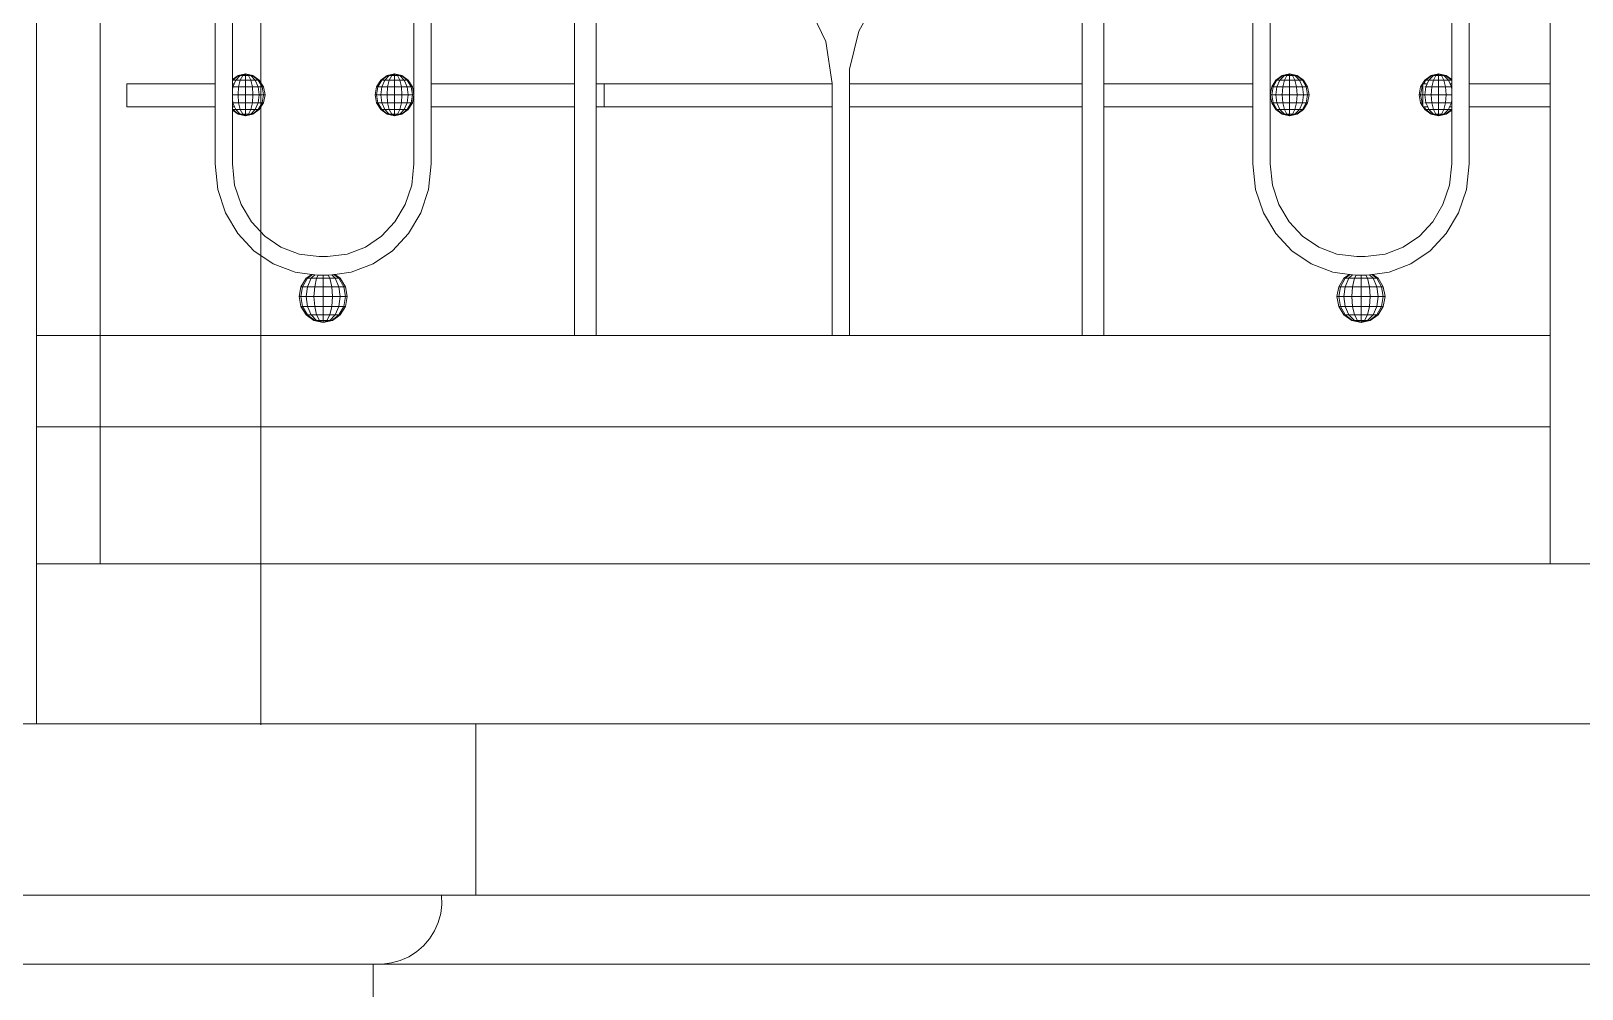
# Model space of a CAD drawing. Header units: millimetres. Extents: x 1832547 to 2001569, y -558009 to -417808.
# Drawn here: x 1983397 to 1984076, y -523760 to -523340 of the extents above; entities that cross this region are included whole.
import ezdxf

# ---------------------------------------------------------------- set-up
doc = ezdxf.new("R2010")
doc.units = ezdxf.units.MM
doc.header["$MEASUREMENT"] = 0
doc.linetypes.add('CENTER', pattern=[2, 1.25, -0.25, 0.25, -0.25])
for name, color, linetype, lineweight in [('CA.manh 08', 8, 'CONTINUOUS', 9), ('CA.thay 145', 145, 'CONTINUOUS', 18), ('CA.tim 67', 67, 'CENTER', 9), ('CA_manh 08', 8, 'CONTINUOUS', 9)]:
    doc.layers.add(name, color=color, linetype=linetype, lineweight=lineweight)

msp = doc.modelspace()

# ---------------------------------------------------------------- linework, layer by layer
at = {"layer": 'CA.manh 08'}
for points in [[(1972777.4, -523718.59), (1983586.69, -523718.59)], [(1983591.69, -523718.59), (1985165.84, -523718.59)], [(1972807.4, -523748.68), (1983556.69, -523748.7)], [(1983551.69, -523748.7), (1985165.84, -523748.7)]]:
    msp.add_lwpolyline(points, dxfattribs=at)
at = {"layer": 'CA.thay 145'}
msp.add_line((1983497.64, -520748.99), (1983497.64, -523643.99), dxfattribs=at)
for points in [[(1972862.4, -523643.6), (1983521.69, -523643.59)], [(1983491.69, -523643.6), (1983491.69, -523643.58), (1983591.69, -523643.59), (1983591.69, -523718.59), (1983576.69, -523718.59), (1983576.78, -523722.62), (1983576.28, -523726.62), (1983575.19, -523730.51), (1983573.56, -523734.2), (1983571.39, -523737.61), (1983568.76, -523740.66), (1983565.7, -523743.3), (1983562.3, -523745.46), (1983558.61, -523747.09), (1983554.72, -523748.18), (1983550.72, -523748.68), (1983546.69, -523748.68), (1983546.69, -523763.59), (1983506.69, -523763.59), (1983506.69, -523943.59), (1983556.69, -523943.59), (1983556.69, -523993.59), (1983494.19, -523993.59)], [(1983591.69, -523643.59), (1985165.84, -523643.59)], [(1983669.66, -523643.59), (1983669.66, -523643.59)]]:
    msp.add_lwpolyline(points, dxfattribs=at)
at = {"layer": 'CA.tim 67', "ltscale": 500}
msp.add_lwpolyline([(1982642.92, -523643.59), (1993991.72, -523643.59)], dxfattribs=at)
at = {"layer": 'CA_manh 08'}
for p, q in [((1983427.34, -522740.23), (1983427.34, -523473.59)), ((1983399.41, -523363.43), (1983399.41, -522850.39)), ((1983399.41, -523363.43), (1983399.41, -522850.39)), ((1983427.34, -522851.16), (1983427.34, -523363.43)), ((1983477.58, -523363.43), (1983477.58, -522851.16)), ((1983485.15, -522851.77), (1983485.15, -523361.66)), ((1983564.6, -522852.13), (1983564.6, -523368.32)), ((1983572.17, -522851.16), (1983572.17, -523363.43)), ((1983634.88, -523363.43), (1983634.88, -522851.16)), ((1983644.34, -522851.16), (1983644.34, -523363.43)), ((1983856.96, -523363.43), (1983856.96, -522851.16)), ((1983866.42, -522851.16), (1983866.42, -523363.43)), ((1983931.58, -523363.43), (1983931.58, -522851.16)), ((1983939.15, -522852.13), (1983939.15, -523368.32)), ((1984018.6, -523361.66), (1984018.6, -522851.77)), ((1984026.17, -522851.16), (1984026.17, -523363.43)), ((1984061.59, -523363.43), (1984061.59, -522851.16)), ((1983744.7, -523344.98), (1983737.12, -523329.19)), ((1983767.32, -523325.88), (1983759.26, -523340.5)), ((1983759.26, -523340.5), (1983755.11, -523357.12)), ((1983747.54, -523363.29), (1983744.7, -523344.98)), ((1983755.11, -523357.12), (1983755.11, -523363.43)), ((1983399.41, -523363.43), (1983399.41, -523373.59)), ((1983399.41, -523363.43), (1983399.41, -523373.59)), ((1983427.34, -523373.59), (1983427.34, -523363.43)), ((1983438.97, -523373.59), (1983438.97, -523363.43)), ((1983438.97, -523363.43), (1983477.58, -523363.43)), ((1983477.58, -523363.43), (1983477.58, -523373.59)), ((1983485.15, -523361.66), (1983487.65, -523359.87)), ((1983485.15, -523361.85), (1983485.15, -523361.66)), ((1983485.34, -523361.85), (1983485.15, -523361.85)), ((1983485.15, -523362.19), (1983485.34, -523361.85)), ((1983485.15, -523362.19), (1983485.15, -523361.85)), ((1983485.15, -523363.43), (1983485.15, -523362.19)), ((1983485.15, -523363.43), (1983485.83, -523363.43)), ((1983485.15, -523364.82), (1983485.15, -523363.43)), ((1983485.34, -523361.85), (1983487.89, -523359.87)), ((1983486.65, -523361.85), (1983485.34, -523361.85)), ((1983485.34, -523364.82), (1983486.65, -523361.85)), ((1983486.65, -523361.85), (1983488.6, -523359.87)), ((1983488.6, -523361.85), (1983486.65, -523361.85)), ((1983487.65, -523359.87), (1983490.9, -523359.17)), ((1983487.89, -523359.87), (1983487.65, -523359.87)), ((1983487.89, -523359.87), (1983490.9, -523359.17)), ((1983488.6, -523359.87), (1983487.89, -523359.87)), ((1983487.89, -523364.82), (1983488.6, -523361.85)), ((1983488.6, -523359.87), (1983490.9, -523359.17)), ((1983489.66, -523359.87), (1983488.6, -523359.87)), ((1983488.6, -523361.85), (1983489.66, -523359.87)), ((1983490.9, -523361.85), (1983488.6, -523361.85)), ((1983489.66, -523359.87), (1983490.9, -523359.17)), ((1983490.9, -523359.87), (1983489.66, -523359.87)), ((1983490.9, -523359.17), (1983490.9, -523359.87)), ((1983492.15, -523359.87), (1983490.9, -523359.17)), ((1983494.16, -523359.87), (1983490.9, -523359.17)), ((1983493.91, -523359.87), (1983490.9, -523359.17)), ((1983493.21, -523359.87), (1983490.9, -523359.17)), ((1983490.9, -523359.87), (1983492.15, -523359.87)), ((1983490.9, -523359.87), (1983490.9, -523361.85)), ((1983493.21, -523361.85), (1983490.9, -523361.85)), ((1983490.9, -523361.85), (1983490.9, -523364.82)), ((1983493.21, -523359.87), (1983492.15, -523359.87)), ((1983493.21, -523361.85), (1983492.15, -523359.87)), ((1983493.91, -523359.87), (1983493.21, -523359.87)), ((1983495.16, -523361.85), (1983493.21, -523359.87)), ((1983495.16, -523361.85), (1983493.21, -523361.85)), ((1983493.91, -523364.82), (1983493.21, -523361.85)), ((1983494.16, -523359.87), (1983493.91, -523359.87)), ((1983496.46, -523361.85), (1983493.91, -523359.87)), ((1983496.92, -523361.85), (1983494.16, -523359.87)), ((1983496.46, -523361.85), (1983495.16, -523361.85)), ((1983496.46, -523364.82), (1983495.16, -523361.85)), ((1983496.46, -523361.85), (1983496.92, -523361.85)), ((1983498.17, -523364.82), (1983496.46, -523361.85)), ((1983498.77, -523364.82), (1983496.92, -523361.85)), ((1983548.22, -523364.82), (1983550.07, -523361.85)), ((1983548.82, -523364.82), (1983550.53, -523361.85)), ((1983550.07, -523361.85), (1983552.83, -523359.87)), ((1983550.53, -523361.85), (1983550.07, -523361.85)), ((1983550.53, -523361.85), (1983553.08, -523359.87)), ((1983551.83, -523361.85), (1983550.53, -523361.85)), ((1983550.53, -523364.82), (1983551.83, -523361.85)), ((1983551.83, -523361.85), (1983553.78, -523359.87)), ((1983553.78, -523361.85), (1983551.83, -523361.85)), ((1983552.83, -523359.87), (1983556.09, -523359.17)), ((1983553.08, -523359.87), (1983552.83, -523359.87)), ((1983553.08, -523359.87), (1983556.09, -523359.17)), ((1983553.78, -523359.87), (1983553.08, -523359.87)), ((1983553.08, -523364.82), (1983553.78, -523361.85)), ((1983553.78, -523359.87), (1983556.09, -523359.17)), ((1983554.84, -523359.87), (1983553.78, -523359.87)), ((1983553.78, -523361.85), (1983554.84, -523359.87)), ((1983556.09, -523361.85), (1983553.78, -523361.85)), ((1983554.84, -523359.87), (1983556.09, -523359.17)), ((1983556.09, -523359.87), (1983554.84, -523359.87)), ((1983556.09, -523359.17), (1983556.09, -523359.87)), ((1983557.33, -523359.87), (1983556.09, -523359.17)), ((1983559.35, -523359.87), (1983556.09, -523359.17)), ((1983559.1, -523359.87), (1983556.09, -523359.17)), ((1983558.39, -523359.87), (1983556.09, -523359.17)), ((1983556.09, -523359.87), (1983557.33, -523359.87)), ((1983556.09, -523359.87), (1983556.09, -523361.85)), ((1983558.39, -523361.85), (1983556.09, -523361.85)), ((1983556.09, -523361.85), (1983556.09, -523364.82)), ((1983558.39, -523359.87), (1983557.33, -523359.87)), ((1983558.39, -523361.85), (1983557.33, -523359.87)), ((1983559.1, -523359.87), (1983558.39, -523359.87)), ((1983560.34, -523361.85), (1983558.39, -523359.87)), ((1983560.34, -523361.85), (1983558.39, -523361.85)), ((1983559.1, -523364.82), (1983558.39, -523361.85)), ((1983559.35, -523359.87), (1983559.1, -523359.87)), ((1983561.65, -523361.85), (1983559.1, -523359.87)), ((1983562.11, -523361.85), (1983559.35, -523359.87)), ((1983561.65, -523361.85), (1983560.34, -523361.85)), ((1983561.65, -523364.82), (1983560.34, -523361.85)), ((1983561.65, -523361.85), (1983562.11, -523361.85)), ((1983563.35, -523364.82), (1983561.65, -523361.85)), ((1983563.95, -523364.82), (1983562.11, -523361.85)), ((1983572.17, -523363.43), (1983634.88, -523363.43)), ((1983572.17, -523373.59), (1983572.17, -523363.43)), ((1983634.88, -523363.43), (1983634.88, -523373.59)), ((1983644.34, -523363.43), (1983647.77, -523363.43)), ((1983644.34, -523373.59), (1983644.34, -523363.43)), ((1983647.77, -523363.43), (1983647.77, -523373.59)), ((1983647.77, -523363.43), (1983747.54, -523363.43)), ((1983747.54, -523363.43), (1983747.54, -523363.29)), ((1983747.54, -523373.59), (1983747.54, -523363.43)), ((1983755.11, -523363.43), (1983856.96, -523363.43)), ((1983755.11, -523363.43), (1983755.11, -523373.59)), ((1983856.96, -523373.59), (1983856.96, -523363.43)), ((1983866.42, -523363.43), (1983931.58, -523363.43)), ((1983866.42, -523363.43), (1983866.42, -523373.59)), ((1983931.58, -523373.59), (1983931.58, -523363.43)), ((1983939.8, -523364.82), (1983941.64, -523361.85)), ((1983940.4, -523364.82), (1983942.1, -523361.85)), ((1983941.64, -523361.85), (1983944.4, -523359.87)), ((1983941.64, -523361.85), (1983942.1, -523361.85)), ((1983942.1, -523361.85), (1983944.65, -523359.87)), ((1983942.1, -523361.85), (1983943.41, -523361.85)), ((1983942.1, -523364.82), (1983943.41, -523361.85)), ((1983943.41, -523361.85), (1983945.36, -523359.87)), ((1983943.41, -523361.85), (1983945.36, -523361.85)), ((1983944.4, -523359.87), (1983947.66, -523359.17)), ((1983944.65, -523359.87), (1983944.4, -523359.87)), ((1983944.65, -523359.87), (1983947.66, -523359.17)), ((1983944.65, -523359.87), (1983945.36, -523359.87)), ((1983944.65, -523364.82), (1983945.36, -523361.85)), ((1983945.36, -523359.87), (1983947.66, -523359.17)), ((1983945.36, -523359.87), (1983946.42, -523359.87)), ((1983945.36, -523361.85), (1983946.42, -523359.87)), ((1983945.36, -523361.85), (1983947.66, -523361.85)), ((1983946.42, -523359.87), (1983947.66, -523359.17)), ((1983946.42, -523359.87), (1983947.66, -523359.87)), ((1983947.66, -523359.17), (1983947.66, -523359.87)), ((1983948.91, -523359.87), (1983947.66, -523359.17)), ((1983949.97, -523359.87), (1983947.66, -523359.17)), ((1983950.67, -523359.87), (1983947.66, -523359.17)), ((1983950.92, -523359.87), (1983947.66, -523359.17)), ((1983947.66, -523359.87), (1983948.91, -523359.87)), ((1983947.66, -523359.87), (1983947.66, -523361.85)), ((1983947.66, -523361.85), (1983949.97, -523361.85)), ((1983947.66, -523361.85), (1983947.66, -523364.82)), ((1983948.91, -523359.87), (1983949.97, -523359.87)), ((1983949.97, -523361.85), (1983948.91, -523359.87)), ((1983949.97, -523359.87), (1983950.67, -523359.87)), ((1983951.92, -523361.85), (1983949.97, -523359.87)), ((1983949.97, -523361.85), (1983951.92, -523361.85)), ((1983950.67, -523364.82), (1983949.97, -523361.85)), ((1983950.67, -523359.87), (1983950.92, -523359.87)), ((1983953.22, -523361.85), (1983950.67, -523359.87)), ((1983953.68, -523361.85), (1983950.92, -523359.87)), ((1983951.92, -523361.85), (1983953.22, -523361.85)), ((1983953.22, -523364.82), (1983951.92, -523361.85)), ((1983953.22, -523361.85), (1983953.68, -523361.85)), ((1983954.93, -523364.82), (1983953.22, -523361.85)), ((1983955.53, -523364.82), (1983953.68, -523361.85)), ((1984004.98, -523364.82), (1984006.83, -523361.85)), ((1984005.58, -523364.82), (1984005.99, -523364.11)), ((1984006.38, -523363.43), (1984005.99, -523363.43)), ((1984005.99, -523363.43), (1984005.99, -523364.11)), ((1984005.99, -523364.11), (1984005.99, -523364.82)), ((1984006.38, -523363.43), (1984007.29, -523361.85)), ((1984007.78, -523363.43), (1984006.38, -523363.43)), ((1984006.83, -523361.85), (1984009.59, -523359.87)), ((1984006.83, -523361.85), (1984007.29, -523361.85)), ((1984007.29, -523361.85), (1984009.84, -523359.87)), ((1984007.29, -523361.85), (1984008.59, -523361.85)), ((1984007.29, -523364.82), (1984008.59, -523361.85)), ((1984008.59, -523361.85), (1984010.54, -523359.87)), ((1984008.59, -523361.85), (1984010.54, -523361.85)), ((1984009.59, -523359.87), (1984012.85, -523359.17)), ((1984009.84, -523359.87), (1984009.59, -523359.87)), ((1984009.84, -523359.87), (1984012.85, -523359.17)), ((1984009.84, -523359.87), (1984010.54, -523359.87)), ((1984009.84, -523364.82), (1984010.54, -523361.85)), ((1984010.54, -523359.87), (1984012.85, -523359.17)), ((1984010.54, -523359.87), (1984011.6, -523359.87)), ((1984010.54, -523361.85), (1984011.6, -523359.87)), ((1984010.54, -523361.85), (1984012.85, -523361.85)), ((1984011.6, -523359.87), (1984012.85, -523359.17)), ((1984011.6, -523359.87), (1984012.85, -523359.87)), ((1984012.85, -523359.17), (1984012.85, -523359.87)), ((1984014.09, -523359.87), (1984012.85, -523359.17)), ((1984015.15, -523359.87), (1984012.85, -523359.17)), ((1984015.86, -523359.87), (1984012.85, -523359.17)), ((1984016.1, -523359.87), (1984012.85, -523359.17)), ((1984012.85, -523359.87), (1984014.09, -523359.87)), ((1984012.85, -523359.87), (1984012.85, -523361.85)), ((1984012.85, -523361.85), (1984015.15, -523361.85)), ((1984012.85, -523361.85), (1984012.85, -523364.82)), ((1984014.09, -523359.87), (1984015.15, -523359.87)), ((1984015.15, -523361.85), (1984014.09, -523359.87)), ((1984015.15, -523359.87), (1984015.86, -523359.87)), ((1984017.1, -523361.85), (1984015.15, -523359.87)), ((1984015.15, -523361.85), (1984017.1, -523361.85)), ((1984015.86, -523364.82), (1984015.15, -523361.85)), ((1984015.86, -523359.87), (1984016.1, -523359.87)), ((1984018.41, -523361.85), (1984015.86, -523359.87)), ((1984018.6, -523361.66), (1984016.1, -523359.87)), ((1984017.1, -523361.85), (1984018.41, -523361.85)), ((1984018.41, -523364.82), (1984017.1, -523361.85)), ((1984018.6, -523363.43), (1984017.92, -523363.43)), ((1984018.41, -523361.85), (1984018.6, -523361.85)), ((1984018.6, -523362.19), (1984018.41, -523361.85)), ((1984018.6, -523361.85), (1984018.6, -523361.66)), ((1984018.6, -523362.19), (1984018.6, -523361.85)), ((1984018.6, -523363.43), (1984018.6, -523362.19)), ((1984018.6, -523364.82), (1984018.6, -523363.43)), ((1984061.59, -523363.43), (1984026.17, -523363.43)), ((1984026.17, -523363.43), (1984026.17, -523373.59)), ((1984061.59, -523363.43), (1984061.59, -523373.59)), ((1983485.34, -523364.82), (1983485.15, -523364.82)), ((1983485.15, -523366.29), (1983485.34, -523364.82)), ((1983485.15, -523366.29), (1983485.15, -523364.82)), ((1983485.15, -523368.32), (1983485.15, -523366.29)), ((1983487.65, -523368.32), (1983485.15, -523368.32)), ((1983485.15, -523370.35), (1983485.15, -523368.32)), ((1983485.34, -523371.82), (1983485.15, -523370.35)), ((1983485.15, -523371.82), (1983485.15, -523370.35)), ((1983487.89, -523364.82), (1983485.34, -523364.82)), ((1983487.65, -523368.32), (1983487.89, -523364.82)), ((1983490.9, -523368.32), (1983487.65, -523368.32)), ((1983487.89, -523371.82), (1983487.65, -523368.32)), ((1983490.9, -523364.82), (1983487.89, -523364.82)), ((1983493.91, -523364.82), (1983490.9, -523364.82)), ((1983490.9, -523364.82), (1983490.9, -523368.32)), ((1983494.16, -523368.32), (1983490.9, -523368.32)), ((1983490.9, -523368.32), (1983490.9, -523371.82)), ((1983496.46, -523364.82), (1983493.91, -523364.82)), ((1983494.16, -523368.32), (1983493.91, -523364.82)), ((1983493.91, -523371.82), (1983494.16, -523368.32)), ((1983496.92, -523368.32), (1983494.16, -523368.32)), ((1983498.17, -523364.82), (1983496.46, -523364.82)), ((1983496.92, -523368.32), (1983496.46, -523364.82)), ((1983496.46, -523371.82), (1983496.92, -523368.32)), ((1983498.77, -523368.32), (1983496.92, -523368.32)), ((1983498.77, -523364.82), (1983498.17, -523364.82)), ((1983498.77, -523368.32), (1983498.17, -523364.82)), ((1983498.17, -523371.82), (1983498.77, -523368.32)), ((1983499.42, -523368.32), (1983498.77, -523364.82)), ((1983499.42, -523368.32), (1983498.77, -523368.32)), ((1983498.77, -523371.82), (1983499.42, -523368.32)), ((1983547.58, -523368.32), (1983548.22, -523364.82)), ((1983548.22, -523368.32), (1983547.58, -523368.32)), ((1983548.22, -523371.82), (1983547.58, -523368.32)), ((1983548.82, -523364.82), (1983548.22, -523364.82)), ((1983548.22, -523368.32), (1983548.82, -523364.82)), ((1983550.07, -523368.32), (1983548.22, -523368.32)), ((1983548.82, -523371.82), (1983548.22, -523368.32)), ((1983550.53, -523364.82), (1983548.82, -523364.82)), ((1983550.07, -523368.32), (1983550.53, -523364.82)), ((1983552.83, -523368.32), (1983550.07, -523368.32)), ((1983550.53, -523371.82), (1983550.07, -523368.32)), ((1983553.08, -523364.82), (1983550.53, -523364.82)), ((1983552.83, -523368.32), (1983553.08, -523364.82)), ((1983556.09, -523368.32), (1983552.83, -523368.32)), ((1983553.08, -523371.82), (1983552.83, -523368.32)), ((1983556.09, -523364.82), (1983553.08, -523364.82)), ((1983559.1, -523364.82), (1983556.09, -523364.82)), ((1983556.09, -523364.82), (1983556.09, -523368.32)), ((1983559.35, -523368.32), (1983556.09, -523368.32)), ((1983556.09, -523368.32), (1983556.09, -523371.82)), ((1983561.65, -523364.82), (1983559.1, -523364.82)), ((1983559.35, -523368.32), (1983559.1, -523364.82)), ((1983559.1, -523371.82), (1983559.35, -523368.32)), ((1983562.11, -523368.32), (1983559.35, -523368.32)), ((1983563.35, -523364.82), (1983561.65, -523364.82)), ((1983562.11, -523368.32), (1983561.65, -523364.82)), ((1983561.65, -523371.82), (1983562.11, -523368.32)), ((1983563.95, -523368.32), (1983562.11, -523368.32)), ((1983563.95, -523364.82), (1983563.35, -523364.82)), ((1983563.95, -523368.32), (1983563.35, -523364.82)), ((1983563.35, -523371.82), (1983563.95, -523368.32)), ((1983564.6, -523368.32), (1983563.95, -523364.82)), ((1983564.6, -523368.32), (1983563.95, -523368.32)), ((1983563.95, -523371.82), (1983564.6, -523368.32)), ((1983564.6, -523368.32), (1983564.6, -523398.46)), ((1983939.15, -523368.32), (1983939.8, -523364.82)), ((1983939.15, -523368.32), (1983939.8, -523368.32)), ((1983939.8, -523371.82), (1983939.15, -523368.32)), ((1983939.15, -523368.32), (1983939.15, -523398.46)), ((1983939.8, -523364.82), (1983940.4, -523364.82)), ((1983939.8, -523368.32), (1983940.4, -523364.82)), ((1983939.8, -523368.32), (1983941.64, -523368.32)), ((1983940.4, -523371.82), (1983939.8, -523368.32)), ((1983940.4, -523364.82), (1983942.1, -523364.82)), ((1983941.64, -523368.32), (1983942.1, -523364.82)), ((1983941.64, -523368.32), (1983944.4, -523368.32)), ((1983942.1, -523371.82), (1983941.64, -523368.32)), ((1983942.1, -523364.82), (1983944.65, -523364.82)), ((1983944.4, -523368.32), (1983944.65, -523364.82)), ((1983944.4, -523368.32), (1983947.66, -523368.32)), ((1983944.65, -523371.82), (1983944.4, -523368.32)), ((1983944.65, -523364.82), (1983947.66, -523364.82)), ((1983947.66, -523364.82), (1983950.67, -523364.82)), ((1983947.66, -523364.82), (1983947.66, -523368.32)), ((1983947.66, -523368.32), (1983950.92, -523368.32)), ((1983947.66, -523368.32), (1983947.66, -523371.82)), ((1983950.67, -523364.82), (1983953.22, -523364.82)), ((1983950.92, -523368.32), (1983950.67, -523364.82)), ((1983950.67, -523371.82), (1983950.92, -523368.32)), ((1983950.92, -523368.32), (1983953.68, -523368.32)), ((1983953.22, -523364.82), (1983954.93, -523364.82)), ((1983953.68, -523368.32), (1983953.22, -523364.82)), ((1983953.22, -523371.82), (1983953.68, -523368.32)), ((1983953.68, -523368.32), (1983955.53, -523368.32)), ((1983954.93, -523364.82), (1983955.53, -523364.82)), ((1983955.53, -523368.32), (1983954.93, -523364.82)), ((1983954.93, -523371.82), (1983955.53, -523368.32)), ((1983956.17, -523368.32), (1983955.53, -523364.82)), ((1983955.53, -523368.32), (1983956.17, -523368.32)), ((1983955.53, -523371.82), (1983956.17, -523368.32)), ((1984004.33, -523368.32), (1984004.98, -523364.82)), ((1984004.33, -523368.32), (1984004.98, -523368.32)), ((1984004.98, -523371.82), (1984004.33, -523368.32)), ((1984004.98, -523364.82), (1984005.58, -523364.82)), ((1984004.98, -523368.32), (1984005.58, -523364.82)), ((1984005.58, -523371.82), (1984004.98, -523368.32)), ((1984004.98, -523368.32), (1984005.99, -523368.32)), ((1984005.58, -523364.82), (1984005.99, -523364.82)), ((1984005.99, -523364.82), (1984005.99, -523368.32)), ((1984005.99, -523368.32), (1984006.83, -523368.32)), ((1984005.99, -523368.32), (1984005.99, -523371.82)), ((1984006.76, -523364.82), (1984007.29, -523364.82)), ((1984006.83, -523368.32), (1984007.29, -523364.82)), ((1984006.83, -523368.32), (1984009.59, -523368.32)), ((1984007.29, -523371.82), (1984006.83, -523368.32)), ((1984007.29, -523364.82), (1984009.84, -523364.82)), ((1984009.59, -523368.32), (1984009.84, -523364.82)), ((1984009.59, -523368.32), (1984012.85, -523368.32)), ((1984009.84, -523371.82), (1984009.59, -523368.32)), ((1984009.84, -523364.82), (1984012.85, -523364.82)), ((1984012.85, -523364.82), (1984015.86, -523364.82)), ((1984012.85, -523364.82), (1984012.85, -523368.32)), ((1984012.85, -523368.32), (1984016.1, -523368.32)), ((1984012.85, -523368.32), (1984012.85, -523371.82)), ((1984015.86, -523364.82), (1984018.41, -523364.82)), ((1984016.1, -523368.32), (1984015.86, -523364.82)), ((1984015.86, -523371.82), (1984016.1, -523368.32)), ((1984016.1, -523368.32), (1984018.6, -523368.32)), ((1984018.41, -523364.82), (1984018.6, -523364.82)), ((1984018.6, -523366.29), (1984018.41, -523364.82)), ((1984018.41, -523371.82), (1984018.6, -523370.35)), ((1984018.6, -523366.29), (1984018.6, -523364.82)), ((1984018.6, -523368.32), (1984018.6, -523366.29)), ((1984018.6, -523370.35), (1984018.6, -523368.32)), ((1984018.6, -523371.82), (1984018.6, -523370.35)), ((1983399.41, -523473.59), (1983399.41, -523373.59)), ((1983399.41, -523473.59), (1983399.41, -523373.59)), ((1983427.34, -523373.59), (1983427.34, -523473.59)), ((1983477.58, -523373.59), (1983438.97, -523373.59)), ((1983477.58, -523398.49), (1983477.58, -523373.59)), ((1983485.34, -523371.82), (1983485.15, -523371.82)), ((1983485.15, -523373.59), (1983485.15, -523371.82)), ((1983486.1, -523373.59), (1983485.15, -523373.59)), ((1983485.15, -523374.45), (1983485.15, -523373.59)), ((1983485.34, -523374.78), (1983485.15, -523374.45)), ((1983485.15, -523374.78), (1983485.15, -523374.45)), ((1983485.34, -523374.78), (1983485.15, -523374.78)), ((1983485.15, -523374.97), (1983485.15, -523374.78)), ((1983485.15, -523374.97), (1983485.15, -523398.46)), ((1983487.65, -523376.77), (1983485.15, -523374.97)), ((1983487.89, -523371.82), (1983485.34, -523371.82)), ((1983486.1, -523373.59), (1983485.34, -523371.82)), ((1983486.65, -523374.78), (1983485.34, -523374.78)), ((1983487.89, -523376.77), (1983485.34, -523374.78)), ((1983486.65, -523374.78), (1983486.1, -523373.59)), ((1983488.6, -523374.78), (1983486.65, -523374.78)), ((1983488.6, -523376.77), (1983486.65, -523374.78)), ((1983487.89, -523376.77), (1983487.65, -523376.77)), ((1983490.9, -523377.46), (1983487.65, -523376.77)), ((1983490.9, -523371.82), (1983487.89, -523371.82)), ((1983488.6, -523374.78), (1983487.89, -523371.82)), ((1983488.6, -523376.77), (1983487.89, -523376.77)), ((1983490.9, -523377.46), (1983487.89, -523376.77)), ((1983490.9, -523374.78), (1983488.6, -523374.78)), ((1983489.66, -523376.77), (1983488.6, -523374.78)), ((1983489.66, -523376.77), (1983488.6, -523376.77)), ((1983490.9, -523377.46), (1983488.6, -523376.77)), ((1983490.9, -523376.77), (1983489.66, -523376.77)), ((1983490.9, -523377.46), (1983489.66, -523376.77)), ((1983493.91, -523371.82), (1983490.9, -523371.82)), ((1983490.9, -523371.82), (1983490.9, -523374.78)), ((1983493.21, -523374.78), (1983490.9, -523374.78)), ((1983490.9, -523374.78), (1983490.9, -523376.77)), ((1983492.15, -523376.77), (1983490.9, -523376.77)), ((1983490.9, -523376.77), (1983490.9, -523377.46)), ((1983490.9, -523377.46), (1983494.16, -523376.77)), ((1983490.9, -523377.46), (1983493.91, -523376.77)), ((1983490.9, -523377.46), (1983493.21, -523376.77)), ((1983490.9, -523377.46), (1983492.15, -523376.77)), ((1983492.15, -523376.77), (1983493.21, -523374.78)), ((1983493.21, -523376.77), (1983492.15, -523376.77)), ((1983493.21, -523374.78), (1983493.91, -523371.82)), ((1983495.16, -523374.78), (1983493.21, -523374.78)), ((1983493.21, -523376.77), (1983495.16, -523374.78)), ((1983493.91, -523376.77), (1983493.21, -523376.77)), ((1983496.46, -523371.82), (1983493.91, -523371.82)), ((1983493.91, -523376.77), (1983496.46, -523374.78)), ((1983493.91, -523376.77), (1983494.16, -523376.77)), ((1983494.16, -523376.77), (1983496.92, -523374.78)), ((1983495.16, -523374.78), (1983496.46, -523371.82)), ((1983496.46, -523374.78), (1983495.16, -523374.78)), ((1983498.17, -523371.82), (1983496.46, -523371.82)), ((1983496.46, -523374.78), (1983498.17, -523371.82)), ((1983496.92, -523374.78), (1983496.46, -523374.78)), ((1983496.92, -523374.78), (1983498.77, -523371.82)), ((1983498.77, -523371.82), (1983498.17, -523371.82)), ((1983548.82, -523371.82), (1983548.22, -523371.82)), ((1983550.07, -523374.78), (1983548.22, -523371.82)), ((1983550.53, -523371.82), (1983548.82, -523371.82)), ((1983550.53, -523374.78), (1983548.82, -523371.82)), ((1983550.53, -523374.78), (1983550.07, -523374.78)), ((1983552.83, -523376.77), (1983550.07, -523374.78)), ((1983553.08, -523371.82), (1983550.53, -523371.82)), ((1983551.83, -523374.78), (1983550.53, -523371.82)), ((1983551.83, -523374.78), (1983550.53, -523374.78)), ((1983553.08, -523376.77), (1983550.53, -523374.78)), ((1983553.78, -523374.78), (1983551.83, -523374.78)), ((1983553.78, -523376.77), (1983551.83, -523374.78)), ((1983553.08, -523376.77), (1983552.83, -523376.77)), ((1983556.09, -523377.46), (1983552.83, -523376.77)), ((1983556.09, -523371.82), (1983553.08, -523371.82)), ((1983553.78, -523374.78), (1983553.08, -523371.82)), ((1983553.78, -523376.77), (1983553.08, -523376.77)), ((1983556.09, -523377.46), (1983553.08, -523376.77)), ((1983556.09, -523374.78), (1983553.78, -523374.78)), ((1983554.84, -523376.77), (1983553.78, -523374.78)), ((1983554.84, -523376.77), (1983553.78, -523376.77)), ((1983556.09, -523377.46), (1983553.78, -523376.77)), ((1983556.09, -523376.77), (1983554.84, -523376.77)), ((1983556.09, -523377.46), (1983554.84, -523376.77)), ((1983559.1, -523371.82), (1983556.09, -523371.82)), ((1983556.09, -523371.82), (1983556.09, -523374.78)), ((1983558.39, -523374.78), (1983556.09, -523374.78)), ((1983556.09, -523374.78), (1983556.09, -523376.77)), ((1983557.33, -523376.77), (1983556.09, -523376.77)), ((1983556.09, -523376.77), (1983556.09, -523377.46)), ((1983556.09, -523377.46), (1983559.35, -523376.77)), ((1983556.09, -523377.46), (1983559.1, -523376.77)), ((1983556.09, -523377.46), (1983558.39, -523376.77)), ((1983556.09, -523377.46), (1983557.33, -523376.77)), ((1983557.33, -523376.77), (1983558.39, -523374.78)), ((1983558.39, -523376.77), (1983557.33, -523376.77)), ((1983558.39, -523374.78), (1983559.1, -523371.82)), ((1983560.34, -523374.78), (1983558.39, -523374.78)), ((1983558.39, -523376.77), (1983560.34, -523374.78)), ((1983559.1, -523376.77), (1983558.39, -523376.77)), ((1983561.65, -523371.82), (1983559.1, -523371.82)), ((1983559.1, -523376.77), (1983561.65, -523374.78)), ((1983559.1, -523376.77), (1983559.35, -523376.77)), ((1983559.35, -523376.77), (1983562.11, -523374.78)), ((1983560.34, -523374.78), (1983561.65, -523371.82)), ((1983561.65, -523374.78), (1983560.34, -523374.78)), ((1983563.35, -523371.82), (1983561.65, -523371.82)), ((1983561.65, -523374.78), (1983563.35, -523371.82)), ((1983562.11, -523374.78), (1983561.65, -523374.78)), ((1983562.11, -523374.78), (1983563.95, -523371.82)), ((1983563.95, -523371.82), (1983563.35, -523371.82)), ((1983634.88, -523373.59), (1983572.17, -523373.59)), ((1983572.17, -523373.59), (1983572.17, -523398.49)), ((1983634.88, -523473.59), (1983634.88, -523373.59)), ((1983647.77, -523373.59), (1983644.34, -523373.59)), ((1983644.34, -523373.59), (1983644.34, -523473.59)), ((1983747.54, -523373.59), (1983647.77, -523373.59)), ((1983747.54, -523473.59), (1983747.54, -523373.59)), ((1983856.96, -523373.59), (1983755.11, -523373.59)), ((1983755.11, -523473.59), (1983755.11, -523373.59)), ((1983856.96, -523473.59), (1983856.96, -523373.59)), ((1983931.58, -523373.59), (1983866.42, -523373.59)), ((1983866.42, -523373.59), (1983866.42, -523473.59)), ((1983931.58, -523398.49), (1983931.58, -523373.59)), ((1983939.8, -523371.82), (1983940.4, -523371.82)), ((1983941.64, -523374.78), (1983939.8, -523371.82)), ((1983940.4, -523371.82), (1983942.1, -523371.82)), ((1983942.1, -523374.78), (1983940.4, -523371.82)), ((1983942.1, -523374.78), (1983941.64, -523374.78)), ((1983944.4, -523376.77), (1983941.64, -523374.78)), ((1983942.1, -523371.82), (1983944.65, -523371.82)), ((1983943.41, -523374.78), (1983942.1, -523371.82)), ((1983942.1, -523374.78), (1983943.41, -523374.78)), ((1983944.65, -523376.77), (1983942.1, -523374.78)), ((1983943.41, -523374.78), (1983945.36, -523374.78)), ((1983945.36, -523376.77), (1983943.41, -523374.78)), ((1983944.4, -523376.77), (1983944.65, -523376.77)), ((1983947.66, -523377.46), (1983944.4, -523376.77)), ((1983944.65, -523371.82), (1983947.66, -523371.82)), ((1983945.36, -523374.78), (1983944.65, -523371.82)), ((1983944.65, -523376.77), (1983945.36, -523376.77)), ((1983947.66, -523377.46), (1983944.65, -523376.77)), ((1983945.36, -523374.78), (1983947.66, -523374.78)), ((1983946.42, -523376.77), (1983945.36, -523374.78)), ((1983945.36, -523376.77), (1983946.42, -523376.77)), ((1983947.66, -523377.46), (1983945.36, -523376.77)), ((1983946.42, -523376.77), (1983947.66, -523376.77)), ((1983947.66, -523377.46), (1983946.42, -523376.77)), ((1983947.66, -523371.82), (1983950.67, -523371.82)), ((1983947.66, -523371.82), (1983947.66, -523374.78)), ((1983947.66, -523374.78), (1983949.97, -523374.78)), ((1983947.66, -523374.78), (1983947.66, -523376.77)), ((1983947.66, -523376.77), (1983948.91, -523376.77)), ((1983947.66, -523377.46), (1983948.91, -523376.77)), ((1983947.66, -523376.77), (1983947.66, -523377.46)), ((1983947.66, -523377.46), (1983949.97, -523376.77)), ((1983947.66, -523377.46), (1983950.67, -523376.77)), ((1983947.66, -523377.46), (1983950.92, -523376.77)), ((1983948.91, -523376.77), (1983949.97, -523374.78)), ((1983948.91, -523376.77), (1983949.97, -523376.77)), ((1983949.97, -523374.78), (1983950.67, -523371.82)), ((1983949.97, -523374.78), (1983951.92, -523374.78)), ((1983949.97, -523376.77), (1983951.92, -523374.78)), ((1983949.97, -523376.77), (1983950.67, -523376.77)), ((1983950.67, -523371.82), (1983953.22, -523371.82)), ((1983950.67, -523376.77), (1983953.22, -523374.78)), ((1983950.67, -523376.77), (1983950.92, -523376.77)), ((1983950.92, -523376.77), (1983953.68, -523374.78)), ((1983951.92, -523374.78), (1983953.22, -523371.82)), ((1983951.92, -523374.78), (1983953.22, -523374.78)), ((1983953.22, -523371.82), (1983954.93, -523371.82)), ((1983953.22, -523374.78), (1983954.93, -523371.82)), ((1983953.22, -523374.78), (1983953.68, -523374.78)), ((1983953.68, -523374.78), (1983955.53, -523371.82)), ((1983954.93, -523371.82), (1983955.53, -523371.82)), ((1984004.98, -523371.82), (1984005.58, -523371.82)), ((1984005.99, -523373.43), (1984004.98, -523371.82)), ((1984005.58, -523371.82), (1984005.99, -523371.82)), ((1984005.99, -523372.53), (1984005.58, -523371.82)), ((1984005.99, -523371.82), (1984005.99, -523372.53)), ((1984005.99, -523372.53), (1984005.99, -523373.43)), ((1984005.99, -523373.59), (1984005.99, -523373.43)), ((1984006.08, -523373.59), (1984005.99, -523373.59)), ((1984006.83, -523374.78), (1984006.08, -523373.59)), ((1984006.08, -523373.59), (1984006.6, -523373.59)), ((1984007.29, -523374.78), (1984006.6, -523373.59)), ((1984006.6, -523373.59), (1984008.05, -523373.59)), ((1984006.76, -523371.82), (1984007.29, -523371.82)), ((1984007.29, -523374.78), (1984006.83, -523374.78)), ((1984009.59, -523376.77), (1984006.83, -523374.78)), ((1984007.29, -523371.82), (1984009.84, -523371.82)), ((1984008.05, -523373.59), (1984007.29, -523371.82)), ((1984007.29, -523374.78), (1984008.59, -523374.78)), ((1984009.84, -523376.77), (1984007.29, -523374.78)), ((1984008.59, -523374.78), (1984008.05, -523373.59)), ((1984008.59, -523374.78), (1984010.54, -523374.78)), ((1984010.54, -523376.77), (1984008.59, -523374.78)), ((1984009.59, -523376.77), (1984009.84, -523376.77)), ((1984012.85, -523377.46), (1984009.59, -523376.77)), ((1984009.84, -523371.82), (1984012.85, -523371.82)), ((1984010.54, -523374.78), (1984009.84, -523371.82)), ((1984009.84, -523376.77), (1984010.54, -523376.77)), ((1984012.85, -523377.46), (1984009.84, -523376.77)), ((1984010.54, -523374.78), (1984012.85, -523374.78)), ((1984011.6, -523376.77), (1984010.54, -523374.78)), ((1984010.54, -523376.77), (1984011.6, -523376.77)), ((1984012.85, -523377.46), (1984010.54, -523376.77)), ((1984011.6, -523376.77), (1984012.85, -523376.77)), ((1984012.85, -523377.46), (1984011.6, -523376.77)), ((1984012.85, -523371.82), (1984015.86, -523371.82)), ((1984012.85, -523371.82), (1984012.85, -523374.78)), ((1984012.85, -523374.78), (1984015.15, -523374.78)), ((1984012.85, -523374.78), (1984012.85, -523376.77)), ((1984012.85, -523376.77), (1984014.09, -523376.77)), ((1984012.85, -523377.46), (1984014.09, -523376.77)), ((1984012.85, -523376.77), (1984012.85, -523377.46)), ((1984012.85, -523377.46), (1984015.15, -523376.77)), ((1984012.85, -523377.46), (1984015.86, -523376.77)), ((1984012.85, -523377.46), (1984016.1, -523376.77)), ((1984014.09, -523376.77), (1984015.15, -523374.78)), ((1984014.09, -523376.77), (1984015.15, -523376.77)), ((1984015.15, -523374.78), (1984015.86, -523371.82)), ((1984015.15, -523374.78), (1984017.1, -523374.78)), ((1984015.15, -523376.77), (1984017.1, -523374.78)), ((1984015.15, -523376.77), (1984015.86, -523376.77)), ((1984015.86, -523371.82), (1984018.41, -523371.82)), ((1984015.86, -523376.77), (1984018.41, -523374.78)), ((1984015.86, -523376.77), (1984016.1, -523376.77)), ((1984016.1, -523376.77), (1984018.6, -523374.97)), ((1984017.1, -523374.78), (1984017.65, -523373.59)), ((1984017.1, -523374.78), (1984018.41, -523374.78)), ((1984017.65, -523373.59), (1984018.41, -523371.82)), ((1984017.65, -523373.59), (1984018.6, -523373.59)), ((1984018.41, -523371.82), (1984018.6, -523371.82)), ((1984018.41, -523374.78), (1984018.6, -523374.45)), ((1984018.41, -523374.78), (1984018.6, -523374.78)), ((1984018.6, -523373.59), (1984018.6, -523371.82)), ((1984018.6, -523374.45), (1984018.6, -523373.59)), ((1984018.6, -523374.78), (1984018.6, -523374.45)), ((1984018.6, -523374.97), (1984018.6, -523374.78)), ((1984018.6, -523398.46), (1984018.6, -523374.97)), ((1984026.17, -523373.59), (1984061.59, -523373.59)), ((1984026.17, -523373.59), (1984026.17, -523398.49)), ((1984061.59, -523473.59), (1984061.59, -523373.59)), ((1983477.58, -523398.49), (1983478.78, -523409.67)), ((1983486.15, -523407.78), (1983485.15, -523398.46)), ((1983564.6, -523398.46), (1983563.6, -523407.78)), ((1983570.97, -523409.67), (1983572.17, -523398.49)), ((1983932.78, -523409.67), (1983931.58, -523398.49)), ((1983939.15, -523398.46), (1983940.15, -523407.78)), ((1984017.6, -523407.78), (1984018.6, -523398.46)), ((1984026.17, -523398.49), (1984024.97, -523409.67)), ((1983478.78, -523409.67), (1983482.2, -523419.93)), ((1983489, -523416.34), (1983486.15, -523407.78)), ((1983563.6, -523407.78), (1983560.75, -523416.34)), ((1983567.55, -523419.93), (1983570.97, -523409.67)), ((1983936.2, -523419.93), (1983932.78, -523409.67)), ((1983940.15, -523407.78), (1983943, -523416.34)), ((1984014.75, -523416.34), (1984017.6, -523407.78)), ((1984024.97, -523409.67), (1984021.55, -523419.93)), ((1983493.48, -523423.89), (1983489, -523416.34)), ((1983560.75, -523416.34), (1983556.28, -523423.89)), ((1983943, -523416.34), (1983947.47, -523423.89)), ((1984010.27, -523423.89), (1984014.75, -523416.34)), ((1983482.2, -523419.93), (1983487.56, -523428.99)), ((1983499.34, -523430.19), (1983493.48, -523423.89)), ((1983556.28, -523423.89), (1983550.41, -523430.19)), ((1983562.19, -523428.99), (1983567.55, -523419.93)), ((1983941.56, -523428.99), (1983936.2, -523419.93)), ((1983947.47, -523423.89), (1983953.34, -523430.19)), ((1984004.41, -523430.19), (1984010.27, -523423.89)), ((1984021.55, -523419.93), (1984016.19, -523428.99)), ((1983487.56, -523428.99), (1983494.6, -523436.54)), ((1983506.37, -523435), (1983499.34, -523430.19)), ((1983550.41, -523430.19), (1983543.38, -523435)), ((1983555.15, -523436.54), (1983562.19, -523428.99)), ((1983948.6, -523436.54), (1983941.56, -523428.99)), ((1983953.34, -523430.19), (1983960.37, -523435)), ((1983997.38, -523435), (1984004.41, -523430.19)), ((1984016.19, -523428.99), (1984009.15, -523436.54)), ((1983494.6, -523436.54), (1983503.03, -523442.3)), ((1983514.34, -523438.06), (1983506.37, -523435)), ((1983523.01, -523439.13), (1983514.34, -523438.06)), ((1983526.74, -523439.13), (1983523.01, -523439.13)), ((1983535.41, -523438.06), (1983526.74, -523439.13)), ((1983543.38, -523435), (1983535.41, -523438.06)), ((1983546.72, -523442.3), (1983555.15, -523436.54)), ((1983957.03, -523442.3), (1983948.6, -523436.54)), ((1983960.37, -523435), (1983968.34, -523438.06)), ((1983968.34, -523438.06), (1983977.01, -523439.13)), ((1983977.01, -523439.13), (1983980.74, -523439.13)), ((1983980.74, -523439.13), (1983989.41, -523438.06)), ((1983989.41, -523438.06), (1983997.38, -523435)), ((1984009.15, -523436.54), (1984000.72, -523442.3)), ((1983503.03, -523442.3), (1983512.58, -523445.97)), ((1983519.84, -523446.87), (1983512.58, -523445.97)), ((1983537.17, -523445.97), (1983529.9, -523446.87)), ((1983537.17, -523445.97), (1983546.72, -523442.3)), ((1983966.58, -523445.97), (1983957.03, -523442.3)), ((1983973.85, -523446.87), (1983966.58, -523445.97)), ((1983991.17, -523445.97), (1983983.91, -523446.87)), ((1984000.72, -523442.3), (1983991.17, -523445.97)), ((1983514.35, -523456.58), (1983515.15, -523452.26)), ((1983515.15, -523452.26), (1983517.43, -523448.6)), ((1983515.89, -523452.26), (1983515.15, -523452.26)), ((1983515.15, -523456.58), (1983515.89, -523452.26)), ((1983515.89, -523452.26), (1983518, -523448.6)), ((1983518, -523452.26), (1983515.89, -523452.26)), ((1983517.43, -523448.6), (1983519.84, -523446.87)), ((1983518, -523448.6), (1983517.43, -523448.6)), ((1983517.43, -523456.58), (1983518, -523452.26)), ((1983518, -523448.6), (1983520.17, -523446.91)), ((1983519.61, -523448.6), (1983518, -523448.6)), ((1983518, -523452.26), (1983519.61, -523448.6)), ((1983521.15, -523452.26), (1983518, -523452.26)), ((1983519.61, -523448.6), (1983521.15, -523447.03)), ((1983522.02, -523448.6), (1983519.61, -523448.6)), ((1983519.84, -523446.87), (1983520.17, -523446.91)), ((1983520.17, -523446.91), (1983521.15, -523447.03)), ((1983520.85, -523456.58), (1983521.15, -523452.26)), ((1983521.15, -523447.03), (1983522.75, -523447.23)), ((1983521.15, -523452.26), (1983522.02, -523448.6)), ((1983524.87, -523452.26), (1983521.15, -523452.26)), ((1983522.02, -523448.6), (1983522.75, -523447.23)), ((1983524.87, -523448.6), (1983522.02, -523448.6)), ((1983522.75, -523447.23), (1983522.98, -523447.26)), ((1983522.98, -523447.26), (1983524.87, -523447.26)), ((1983524.87, -523447.26), (1983524.87, -523448.6)), ((1983524.87, -523447.26), (1983526.77, -523447.26)), ((1983527.72, -523448.6), (1983524.87, -523448.6)), ((1983524.87, -523448.6), (1983524.87, -523452.26)), ((1983528.59, -523452.26), (1983524.87, -523452.26)), ((1983524.87, -523452.26), (1983524.87, -523456.58)), ((1983526.77, -523447.26), (1983526.99, -523447.23)), ((1983526.99, -523447.23), (1983528.59, -523447.04)), ((1983527.72, -523448.6), (1983526.99, -523447.23)), ((1983530.13, -523448.6), (1983527.72, -523448.6)), ((1983528.59, -523452.26), (1983527.72, -523448.6)), ((1983528.59, -523447.04), (1983529.57, -523446.91)), ((1983530.13, -523448.6), (1983528.59, -523447.04)), ((1983531.74, -523452.26), (1983528.59, -523452.26)), ((1983528.89, -523456.58), (1983528.59, -523452.26)), ((1983529.57, -523446.91), (1983529.9, -523446.87)), ((1983531.74, -523448.6), (1983529.57, -523446.91)), ((1983532.31, -523448.6), (1983529.9, -523446.87)), ((1983531.74, -523448.6), (1983530.13, -523448.6)), ((1983531.74, -523452.26), (1983530.13, -523448.6)), ((1983532.31, -523448.6), (1983531.74, -523448.6)), ((1983533.85, -523452.26), (1983531.74, -523448.6)), ((1983533.85, -523452.26), (1983531.74, -523452.26)), ((1983532.31, -523456.58), (1983531.74, -523452.26)), ((1983534.59, -523452.26), (1983532.31, -523448.6)), ((1983534.59, -523452.26), (1983533.85, -523452.26)), ((1983534.59, -523456.58), (1983533.85, -523452.26)), ((1983535.39, -523456.58), (1983534.59, -523452.26)), ((1983968.36, -523456.58), (1983969.17, -523452.26)), ((1983969.17, -523452.26), (1983971.44, -523448.6)), ((1983969.17, -523452.26), (1983969.9, -523452.26)), ((1983969.17, -523456.58), (1983969.9, -523452.26)), ((1983969.9, -523452.26), (1983972.01, -523448.6)), ((1983969.9, -523452.26), (1983972.01, -523452.26)), ((1983971.44, -523448.6), (1983973.85, -523446.87)), ((1983971.44, -523448.6), (1983972.01, -523448.6)), ((1983971.44, -523456.58), (1983972.01, -523452.26)), ((1983972.01, -523448.6), (1983974.18, -523446.91)), ((1983972.01, -523448.6), (1983973.62, -523448.6)), ((1983972.01, -523452.26), (1983973.62, -523448.6)), ((1983972.01, -523452.26), (1983975.16, -523452.26)), ((1983973.62, -523448.6), (1983975.16, -523447.04)), ((1983973.62, -523448.6), (1983976.03, -523448.6)), ((1983974.18, -523446.91), (1983973.85, -523446.87)), ((1983975.16, -523447.04), (1983974.18, -523446.91)), ((1983974.86, -523456.58), (1983975.16, -523452.26)), ((1983976.76, -523447.23), (1983975.16, -523447.04)), ((1983975.16, -523452.26), (1983976.03, -523448.6)), ((1983975.16, -523452.26), (1983978.88, -523452.26)), ((1983976.03, -523448.6), (1983976.76, -523447.23)), ((1983976.03, -523448.6), (1983978.88, -523448.6)), ((1983976.98, -523447.26), (1983976.76, -523447.23)), ((1983978.88, -523447.26), (1983976.98, -523447.26)), ((1983978.88, -523447.26), (1983978.88, -523448.6)), ((1983980.77, -523447.26), (1983978.88, -523447.26)), ((1983978.88, -523448.6), (1983981.73, -523448.6)), ((1983978.88, -523448.6), (1983978.88, -523452.26)), ((1983978.88, -523452.26), (1983982.6, -523452.26)), ((1983978.88, -523452.26), (1983978.88, -523456.58)), ((1983981, -523447.23), (1983980.77, -523447.26)), ((1983982.6, -523447.03), (1983981, -523447.23)), ((1983981.73, -523448.6), (1983981, -523447.23)), ((1983981.73, -523448.6), (1983984.14, -523448.6)), ((1983982.6, -523452.26), (1983981.73, -523448.6)), ((1983983.58, -523446.91), (1983982.6, -523447.03)), ((1983984.14, -523448.6), (1983982.6, -523447.03)), ((1983982.6, -523452.26), (1983985.75, -523452.26)), ((1983982.9, -523456.58), (1983982.6, -523452.26)), ((1983983.91, -523446.87), (1983983.58, -523446.91)), ((1983985.75, -523448.6), (1983983.58, -523446.91)), ((1983986.32, -523448.6), (1983983.91, -523446.87)), ((1983984.14, -523448.6), (1983985.75, -523448.6)), ((1983985.75, -523452.26), (1983984.14, -523448.6)), ((1983985.75, -523448.6), (1983986.32, -523448.6)), ((1983987.86, -523452.26), (1983985.75, -523448.6)), ((1983985.75, -523452.26), (1983987.86, -523452.26)), ((1983986.32, -523456.58), (1983985.75, -523452.26)), ((1983988.6, -523452.26), (1983986.32, -523448.6)), ((1983987.86, -523452.26), (1983988.6, -523452.26)), ((1983988.6, -523456.58), (1983987.86, -523452.26)), ((1983989.4, -523456.58), (1983988.6, -523452.26)), ((1983515.15, -523456.58), (1983514.35, -523456.58)), ((1983515.15, -523460.91), (1983514.35, -523456.58)), ((1983517.43, -523456.58), (1983515.15, -523456.58)), ((1983515.89, -523460.91), (1983515.15, -523456.58)), ((1983520.85, -523456.58), (1983517.43, -523456.58)), ((1983518, -523460.91), (1983517.43, -523456.58)), ((1983524.87, -523456.58), (1983520.85, -523456.58)), ((1983521.15, -523460.91), (1983520.85, -523456.58)), ((1983528.89, -523456.58), (1983524.87, -523456.58)), ((1983524.87, -523456.58), (1983524.87, -523460.91)), ((1983528.59, -523460.91), (1983528.89, -523456.58)), ((1983532.31, -523456.58), (1983528.89, -523456.58)), ((1983531.74, -523460.91), (1983532.31, -523456.58)), ((1983534.59, -523456.58), (1983532.31, -523456.58)), ((1983533.85, -523460.91), (1983534.59, -523456.58)), ((1983535.39, -523456.58), (1983534.59, -523456.58)), ((1983534.59, -523460.91), (1983535.39, -523456.58)), ((1983968.36, -523456.58), (1983969.17, -523456.58)), ((1983969.17, -523460.91), (1983968.36, -523456.58)), ((1983969.17, -523456.58), (1983971.44, -523456.58)), ((1983969.9, -523460.91), (1983969.17, -523456.58)), ((1983971.44, -523456.58), (1983974.86, -523456.58)), ((1983972.01, -523460.91), (1983971.44, -523456.58)), ((1983974.86, -523456.58), (1983978.88, -523456.58)), ((1983975.16, -523460.91), (1983974.86, -523456.58)), ((1983978.88, -523456.58), (1983982.9, -523456.58)), ((1983978.88, -523456.58), (1983978.88, -523460.91)), ((1983982.6, -523460.91), (1983982.9, -523456.58)), ((1983982.9, -523456.58), (1983986.32, -523456.58)), ((1983985.75, -523460.91), (1983986.32, -523456.58)), ((1983986.32, -523456.58), (1983988.6, -523456.58)), ((1983987.86, -523460.91), (1983988.6, -523456.58)), ((1983988.6, -523456.58), (1983989.4, -523456.58)), ((1983988.6, -523460.91), (1983989.4, -523456.58)), ((1983515.89, -523460.91), (1983515.15, -523460.91)), ((1983517.43, -523464.57), (1983515.15, -523460.91)), ((1983518, -523460.91), (1983515.89, -523460.91)), ((1983518, -523464.57), (1983515.89, -523460.91)), ((1983518, -523464.57), (1983517.43, -523464.57)), ((1983520.85, -523467.02), (1983517.43, -523464.57)), ((1983521.15, -523460.91), (1983518, -523460.91)), ((1983519.61, -523464.57), (1983518, -523460.91)), ((1983519.61, -523464.57), (1983518, -523464.57)), ((1983521.15, -523467.02), (1983518, -523464.57)), ((1983522.02, -523464.57), (1983519.61, -523464.57)), ((1983522.02, -523467.02), (1983519.61, -523464.57)), ((1983524.87, -523460.91), (1983521.15, -523460.91)), ((1983522.02, -523464.57), (1983521.15, -523460.91)), ((1983524.87, -523464.57), (1983522.02, -523464.57)), ((1983523.33, -523467.02), (1983522.02, -523464.57)), ((1983528.59, -523460.91), (1983524.87, -523460.91)), ((1983524.87, -523460.91), (1983524.87, -523464.57)), ((1983527.72, -523464.57), (1983524.87, -523464.57)), ((1983524.87, -523464.57), (1983524.87, -523467.02)), ((1983526.41, -523467.02), (1983527.72, -523464.57)), ((1983527.72, -523464.57), (1983528.59, -523460.91)), ((1983530.13, -523464.57), (1983527.72, -523464.57)), ((1983527.72, -523467.02), (1983530.13, -523464.57)), ((1983531.74, -523460.91), (1983528.59, -523460.91)), ((1983528.59, -523467.02), (1983531.74, -523464.57)), ((1983528.89, -523467.02), (1983532.31, -523464.57)), ((1983530.13, -523464.57), (1983531.74, -523460.91)), ((1983531.74, -523464.57), (1983530.13, -523464.57)), ((1983533.85, -523460.91), (1983531.74, -523460.91)), ((1983531.74, -523464.57), (1983533.85, -523460.91)), ((1983532.31, -523464.57), (1983531.74, -523464.57)), ((1983532.31, -523464.57), (1983534.59, -523460.91)), ((1983534.59, -523460.91), (1983533.85, -523460.91)), ((1983969.17, -523460.91), (1983969.9, -523460.91)), ((1983971.44, -523464.57), (1983969.17, -523460.91)), ((1983969.9, -523460.91), (1983972.01, -523460.91)), ((1983972.01, -523464.57), (1983969.9, -523460.91)), ((1983972.01, -523464.57), (1983971.44, -523464.57)), ((1983974.86, -523467.02), (1983971.44, -523464.57)), ((1983972.01, -523460.91), (1983975.16, -523460.91)), ((1983973.62, -523464.57), (1983972.01, -523460.91)), ((1983972.01, -523464.57), (1983973.62, -523464.57)), ((1983975.16, -523467.02), (1983972.01, -523464.57)), ((1983973.62, -523464.57), (1983976.03, -523464.57)), ((1983976.03, -523467.02), (1983973.62, -523464.57)), ((1983975.16, -523460.91), (1983978.88, -523460.91)), ((1983976.03, -523464.57), (1983975.16, -523460.91)), ((1983976.03, -523464.57), (1983978.88, -523464.57)), ((1983977.34, -523467.02), (1983976.03, -523464.57)), ((1983978.88, -523460.91), (1983982.6, -523460.91)), ((1983978.88, -523460.91), (1983978.88, -523464.57)), ((1983978.88, -523464.57), (1983981.73, -523464.57)), ((1983978.88, -523464.57), (1983978.88, -523467.02)), ((1983980.42, -523467.02), (1983981.73, -523464.57)), ((1983981.73, -523464.57), (1983982.6, -523460.91)), ((1983981.73, -523464.57), (1983984.14, -523464.57)), ((1983981.73, -523467.02), (1983984.14, -523464.57)), ((1983982.6, -523460.91), (1983985.75, -523460.91)), ((1983982.6, -523467.02), (1983985.75, -523464.57)), ((1983982.9, -523467.02), (1983986.32, -523464.57)), ((1983984.14, -523464.57), (1983985.75, -523460.91)), ((1983984.14, -523464.57), (1983985.75, -523464.57)), ((1983985.75, -523460.91), (1983987.86, -523460.91)), ((1983985.75, -523464.57), (1983987.86, -523460.91)), ((1983985.75, -523464.57), (1983986.32, -523464.57)), ((1983986.32, -523464.57), (1983988.6, -523460.91)), ((1983987.86, -523460.91), (1983988.6, -523460.91)), ((1983521.15, -523467.02), (1983520.85, -523467.02)), ((1983524.87, -523467.88), (1983520.85, -523467.02)), ((1983522.02, -523467.02), (1983521.15, -523467.02)), ((1983524.87, -523467.88), (1983521.15, -523467.02)), ((1983523.33, -523467.02), (1983522.02, -523467.02)), ((1983524.87, -523467.88), (1983522.02, -523467.02)), ((1983524.87, -523467.02), (1983523.33, -523467.02)), ((1983524.87, -523467.88), (1983523.33, -523467.02)), ((1983526.41, -523467.02), (1983524.87, -523467.02)), ((1983524.87, -523467.02), (1983524.87, -523467.88)), ((1983524.87, -523467.88), (1983528.89, -523467.02)), ((1983524.87, -523467.88), (1983528.59, -523467.02)), ((1983524.87, -523467.88), (1983527.72, -523467.02)), ((1983524.87, -523467.88), (1983526.41, -523467.02)), ((1983527.72, -523467.02), (1983526.41, -523467.02)), ((1983528.59, -523467.02), (1983527.72, -523467.02)), ((1983528.59, -523467.02), (1983528.89, -523467.02)), ((1983974.86, -523467.02), (1983975.16, -523467.02)), ((1983978.88, -523467.88), (1983974.86, -523467.02)), ((1983975.16, -523467.02), (1983976.03, -523467.02)), ((1983978.88, -523467.88), (1983975.16, -523467.02)), ((1983976.03, -523467.02), (1983977.34, -523467.02)), ((1983978.88, -523467.88), (1983976.03, -523467.02)), ((1983977.34, -523467.02), (1983978.88, -523467.02)), ((1983978.88, -523467.88), (1983977.34, -523467.02)), ((1983978.88, -523467.02), (1983980.42, -523467.02)), ((1983978.88, -523467.88), (1983980.42, -523467.02)), ((1983978.88, -523467.02), (1983978.88, -523467.88)), ((1983978.88, -523467.88), (1983981.73, -523467.02)), ((1983978.88, -523467.88), (1983982.6, -523467.02)), ((1983978.88, -523467.88), (1983982.9, -523467.02)), ((1983980.42, -523467.02), (1983981.73, -523467.02)), ((1983981.73, -523467.02), (1983982.6, -523467.02)), ((1983982.6, -523467.02), (1983982.9, -523467.02)), ((1983399.41, -523473.59), (1983399.41, -523513.59)), ((1983399.41, -523473.59), (1983399.41, -523513.59)), ((1983861.87, -523473.59), (1983399.41, -523473.59)), ((1983427.34, -523513.59), (1983427.34, -523473.59)), ((1983427.34, -523513.59), (1983427.34, -523473.59)), ((1983427.34, -523473.59), (1983630.34, -523473.59)), ((1983427.34, -523473.59), (1983634.88, -523473.59)), ((1983634.88, -523473.59), (1983644.34, -523473.59)), ((1983644.34, -523473.59), (1983747.54, -523473.59)), ((1983747.54, -523473.59), (1983755.11, -523473.59)), ((1983755.11, -523473.59), (1983856.96, -523473.59)), ((1983856.96, -523473.59), (1983866.42, -523473.59)), ((1983866.42, -523473.59), (1984061.59, -523473.59)), ((1984061.59, -523473.59), (1984061.59, -523513.59)), ((1983399.41, -523573.59), (1983399.41, -523513.59)), ((1983399.41, -523643.59), (1983399.41, -523513.59)), ((1983399.41, -523513.59), (1983427.34, -523513.59)), ((1983427.34, -523513.59), (1983427.34, -523573.59)), ((1983427.34, -523513.59), (1983427.34, -523573.59)), ((1984061.59, -523513.59), (1983427.34, -523513.59)), ((1984061.59, -523573.59), (1984061.59, -523513.59)), ((1983399.41, -523573.59), (1983427.34, -523573.59)), ((1983399.41, -523573.59), (1983427.34, -523573.59)), ((1983427.34, -523573.59), (1983399.41, -523573.59)), ((1983427.34, -523573.59), (1984061.59, -523573.59)), ((1984061.59, -523573.59), (1984089.51, -523573.59)), ((1984751.69, -523643.59), (1983399.41, -523643.59))]:
    msp.add_line(p, q, dxfattribs=at)

doc.saveas('drawing.dxf')
